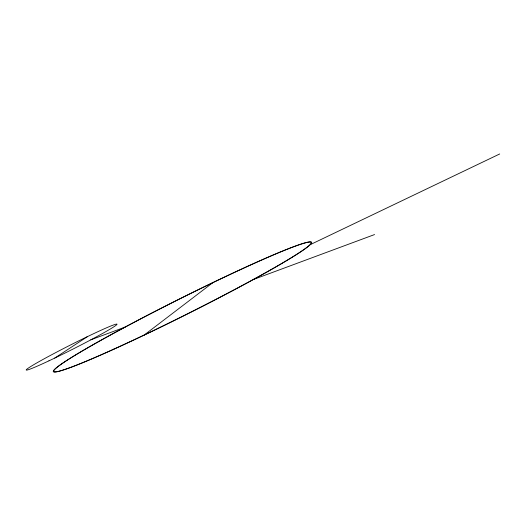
<?xml version="1.0" encoding="UTF-8"?>
<svg xmlns="http://www.w3.org/2000/svg" width="526" height="526" viewBox="0 0 526 526"><rect width="100%" height="100%" fill="white"/><g stroke="black" fill="none" stroke-linecap="round" stroke-linejoin="round"><path stroke-width="0.79" d="M144.229 335.016L212.859 282.64M54.697 358.088L87.651 336.489M310.268 244.643L499.7 153.967M90.715 339.849L125.083 327.1M253.361 279.516L374.565 234.563M117.364 347.594A144.453 8.462 -26.6 0 0 311.714 242.552A144.453 8.462 -26.6 0 0 118.416 330.683A144.453 8.462 -26.6 0 0 117.364 347.594M48.944 360.829A50.812 2.38 -26.8 0 0 116.996 324.174A50.812 2.38 -26.8 0 0 48.997 356.181A50.812 2.38 -26.8 0 0 48.944 360.829M113.866 349.132A143.92 8.429 -26.6 0 0 311.142 243.15A143.92 8.429 -26.6 0 0 122.486 328.52A143.92 8.429 -26.6 0 0 113.866 349.132"/></g></svg>
